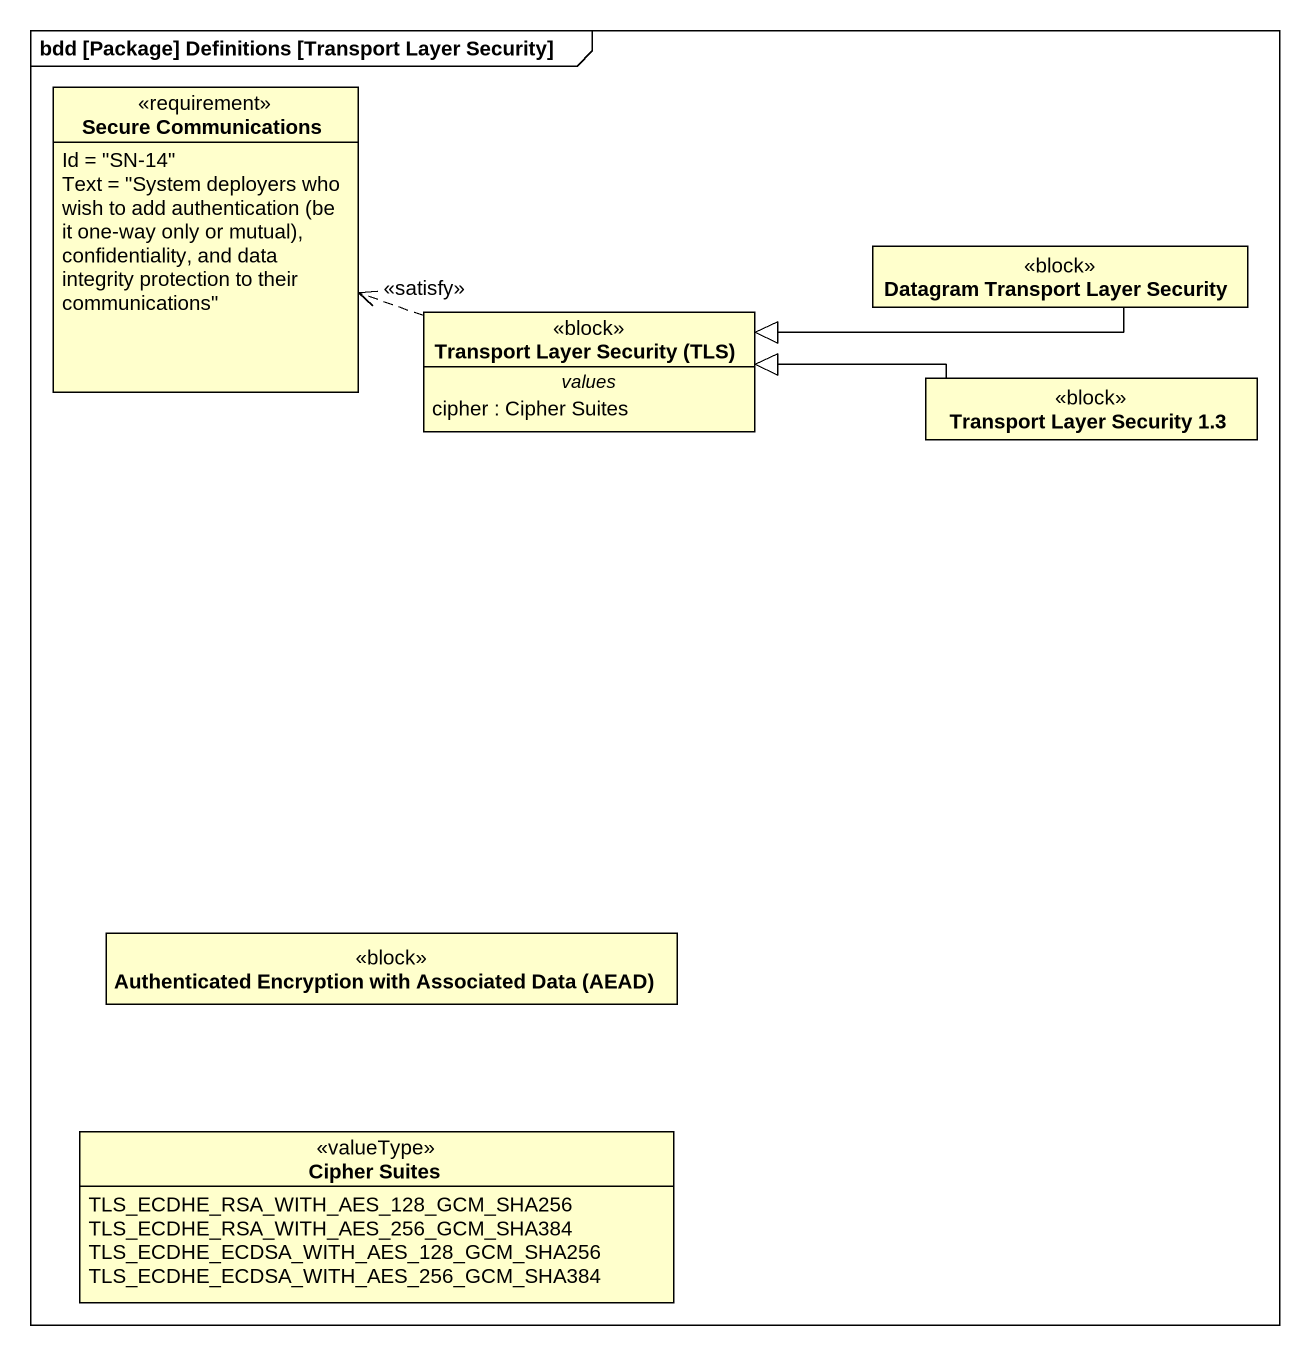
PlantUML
@startuml
mainframe bdd [Package] Definitions [Transport Layer Security]
hide circle
hide empty members
class "Secure Communications" as Secure_Communications <<requirement>> {
  Id = "SN-14"
  {field} Text = "System deployers who wish to add authentication (be it one-way only or mutual), confidentiality, and data integrity protection to their communications"
}
class "Transport Layer Security (TLS)" as Transport_Layer_Security_TLS <<block>> {
  -- values --
  cipher : Cipher Suites
}
class "Datagram Transport Layer Security" as Datagram_Transport_Layer <<block>>
class "Transport Layer Security 1.3" as Transport_Layer_Security_1_3 <<block>>
class "Authenticated Encryption with Associated Data (AEAD)" as Authenticated_Encryption <<block>>
enum "Cipher Suites" as Cipher_Suites <<valueType>> {
  TLS_ECDHE_RSA_WITH_AES_128_GCM_SHA256
  TLS_ECDHE_RSA_WITH_AES_256_GCM_SHA384
  TLS_ECDHE_ECDSA_WITH_AES_128_GCM_SHA256
  TLS_ECDHE_ECDSA_WITH_AES_256_GCM_SHA384
}
Transport_Layer_Security_TLS .left.> Secure_Communications : <<satisfy>>
Datagram_Transport_Layer -left-|> Transport_Layer_Security_TLS
Transport_Layer_Security_1_3 -left-|> Transport_Layer_Security_TLS
@enduml
